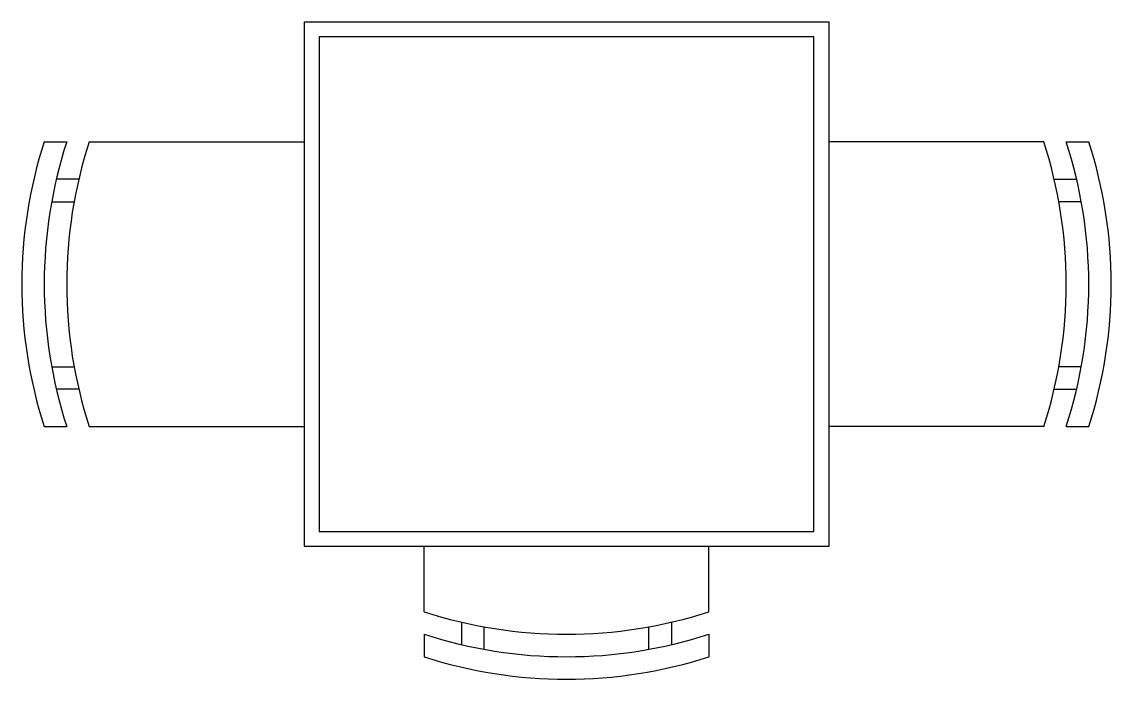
# Model space of a CAD drawing. Extents: x 1763 to 1908, y 944 to 1032.
import ezdxf

# ---------------------------------------------------------------- set-up
doc = ezdxf.new("R2010")
doc.units = 0
doc.layers.get('0').update_dxf_attribs({"linetype": 'CONTINUOUS'})

msp = doc.modelspace()

# ---------------------------------------------------------------- linework, layer by layer
at = {"color": 0}
for p, q in [((1800.52, 1031.92), (1800.52, 961.92)), ((1800.52, 1031.92), (1870.52, 1031.92)), ((1870.52, 1031.92), (1870.52, 961.92)), ((1802.52, 1029.92), (1802.52, 963.92)), ((1868.52, 1029.92), (1802.52, 1029.92)), ((1868.52, 963.92), (1868.52, 1029.92)), ((1765.84, 1015.92), (1768.84, 1015.92)), ((1771.84, 1015.92), (1800.52, 1015.92)), ((1899.21, 1015.92), (1870.52, 1015.92)), ((1902.21, 1015.92), (1905.21, 1015.92)), ((1770.45, 1010.92), (1767.45, 1010.92)), ((1900.6, 1010.92), (1903.6, 1010.92)), ((1766.83, 1007.92), (1769.83, 1007.92)), ((1904.22, 1007.92), (1901.22, 1007.92)), ((1766.83, 985.92), (1769.83, 985.92)), ((1904.22, 985.92), (1901.22, 985.92)), ((1770.45, 982.92), (1767.45, 982.92)), ((1900.6, 982.92), (1903.6, 982.92)), ((1765.84, 977.92), (1768.84, 977.92)), ((1771.84, 977.92), (1800.52, 977.92)), ((1899.21, 977.92), (1870.52, 977.92)), ((1902.21, 977.92), (1905.21, 977.92)), ((1802.52, 963.92), (1868.52, 963.92)), ((1870.52, 961.92), (1800.52, 961.92)), ((1816.52, 953.23), (1816.52, 961.92)), ((1854.52, 953.23), (1854.52, 961.92)), ((1821.52, 951.84), (1821.52, 948.84)), ((1824.52, 948.22), (1824.52, 951.22)), ((1846.52, 948.22), (1846.52, 951.22)), ((1849.52, 951.84), (1849.52, 948.84)), ((1816.52, 950.23), (1816.52, 947.23)), ((1854.52, 950.23), (1854.52, 947.23))]:
    msp.add_line(p, q, dxfattribs=at)
for centre, start, end in [((1824.5, 996.92), 162.0547, 197.9453), ((1827.5, 996.92), 162.0547, 197.9453), ((1830.5, 996.92), 162.0547, 197.9453), ((1840.54, 996.92), 342.0547, 17.9453), ((1843.54, 996.92), 342.0547, 17.9453), ((1846.54, 996.92), 342.0547, 17.9453), ((1835.52, 1011.9), 252.0547, 287.9453), ((1835.52, 1008.9), 252.0547, 287.9453), ((1835.52, 1005.9), 252.0547, 287.9453)]:
    msp.add_arc(centre, 61.67, start, end, dxfattribs=at)

doc.saveas('drawing.dxf')
